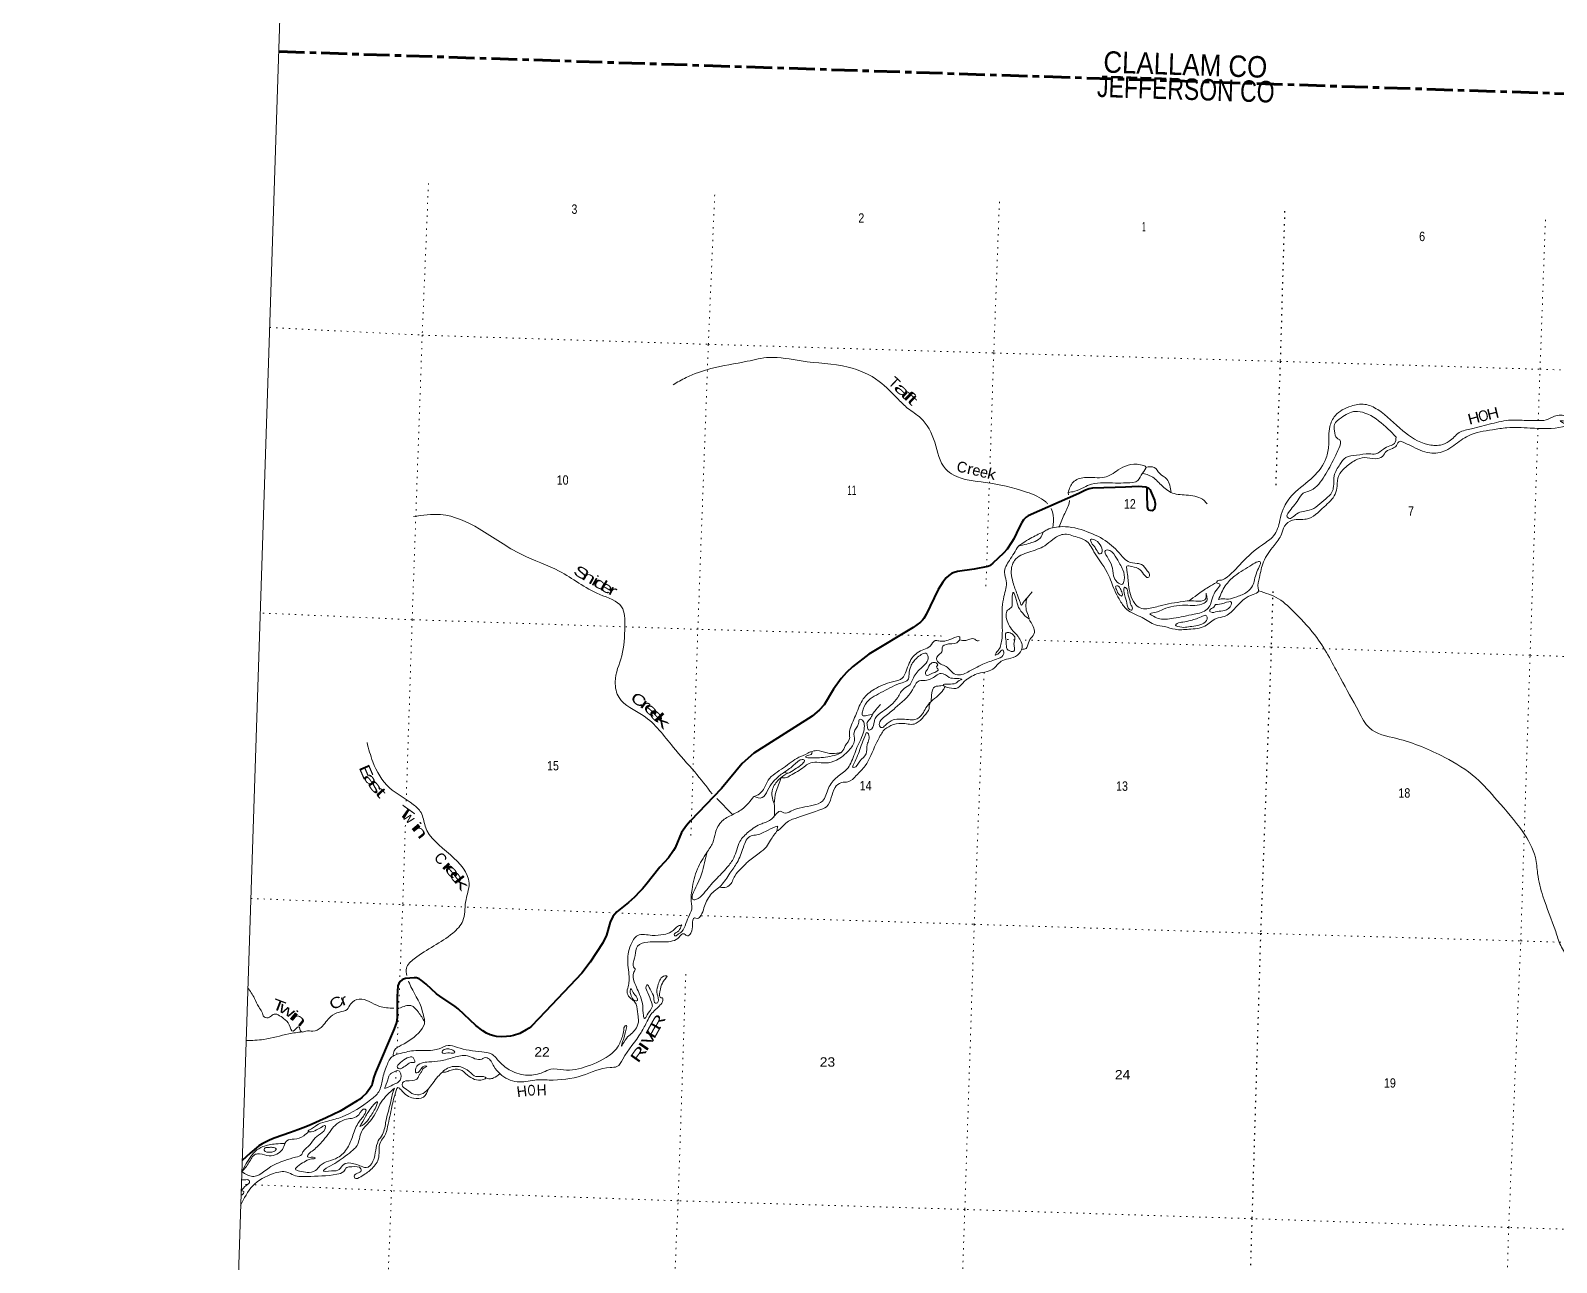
# Model space of a CAD drawing. Header units: feet. Extents: x -745759 to -493183, y 5472 to 195788.
# Drawn here: x -745759 to -717354, y 129704 to 152644 of the extents above; entities that cross this region are included whole.
import ezdxf
from ezdxf.enums import TextEntityAlignment as Align

# ---------------------------------------------------------------- set-up
doc = ezdxf.new("R2010")
doc.units = ezdxf.units.FT
doc.header["$LTSCALE"] = 80
doc.linetypes.add('DOTTED', pattern=[1.5, 0.3, -1.2])
doc.linetypes.add('LONG_DASH_SHORT_DASH', pattern=[9.9, 6, -1.2, 1.5, -1.2])
for name, color, linetype, lineweight in [('11', 7, 'LONG_DASH_SHORT_DASH', 60), ('26', 7, 'Continuous', 40), ('39', 7, 'Continuous', 13), ('4', 7, 'Continuous', 13), ('6', 7, 'DOTTED', 25), ('7', 7, 'DOTTED', 13)]:
    doc.layers.add(name, color=color, linetype=linetype, lineweight=lineweight)
doc.layers.add('12', color=7, linetype='Continuous')
doc.layers.add('41', color=7, linetype='Continuous')

msp = doc.modelspace()

# ---------------------------------------------------------------- linework, layer by layer
at = {"layer": '11'}
msp.add_line((-741137.7, 152251.45), (-710267.87, 151241.03), dxfattribs=at)
at = {"layer": '26'}
for points in [[(-724981.24, 144127.23), (-724977.36, 144002.29), (-724974.01, 143773.06), (-724963.07, 143729.94), (-724949.24, 143719.37), (-724924.48, 143711.11), (-724879.07, 143707.4), (-724856.37, 143717.3), (-724837.98, 143734.44), (-724823.35, 143777.19), (-724819.22, 143810.23), (-724819.22, 143828.81), (-724823.35, 143863.92), (-724831.19, 143899.42), (-724907.97, 144070.43), (-724918.29, 144091.08), (-724943.84, 144116.15), (-724996.71, 144138.57), (-725066.88, 144148.9), (-725141.18, 144155.09), (-725378.42, 144142.62), (-725566.06, 144135.88), (-725990.43, 144121.02), (-726052.56, 144109.43), (-726120.45, 144083.85), (-726246.49, 144024.3), (-727186.4, 143605.79), (-727227.67, 143581.01), (-727252.44, 143560.36), (-727275.14, 143535.57), (-727306.1, 143486.01), (-727353.11, 143393.06), (-727457.78, 143179.35), (-727496.99, 143109.14), (-727579.54, 142989.36), (-727647.18, 142911.93), (-727847.84, 142722.97), (-727887.05, 142689.93), (-727907.69, 142677.54), (-727940.53, 142664.45), (-728193.95, 142613.25), (-728503.09, 142569.13), (-728567.07, 142550.54), (-728614.54, 142531.96), (-728664.07, 142498.91), (-728713.6, 142453.48), (-728778.6, 142371.92), (-728861.87, 142237.44), (-729086.94, 141772.47), (-729131.51, 141696.65), (-729153.19, 141662.56), (-729191.99, 141624.38), (-729329.77, 141529.6), (-730154.47, 141029.33), (-730456.47, 140796.28), (-730572.04, 140688.89), (-730669.3, 140580.67), (-730812.23, 140377.26), (-730987.87, 140088.15), (-731073.18, 139995.9), (-731211.65, 139876.97), (-732293.66, 139190.64), (-732514.96, 138995.49), (-732895.22, 138530.92), (-733474.88, 137931.01), (-733550.11, 137841.16), (-733638.54, 137708.04), (-733760.62, 137428.15), (-733789.51, 137374.46), (-733881.79, 137241.59), (-734046.12, 137064.97), (-734307.52, 136736.36), (-734369.43, 136662.01), (-734418.97, 136612.45), (-734513.9, 136505.07), (-734629.55, 136404.73), (-734842.09, 136233.52), (-734918.41, 136149.88), (-734968.51, 136043.73), (-735038.04, 135799.96), (-735108.74, 135654.92), (-735342.87, 135294.96), (-735497.95, 135089.88), (-736173.01, 134377.76)], [(-736173.01, 134377.76), (-736431.37, 134105.22), (-736474.51, 134070.35), (-736530.23, 134035.25), (-736652.94, 133970.52), (-736769.63, 133929.93), (-736827.42, 133917.54), (-736896.52, 133910.97), (-737000.78, 133909.28), (-737083.33, 133915.47), (-737136.99, 133925.8), (-737201.93, 133943.84), (-737271.14, 133975.36), (-737342.33, 134019.76), (-737467.07, 134114.55), (-737798.43, 134430.7), (-737851.72, 134473.98), (-738137.92, 134663.03), (-738199.64, 134709.5), (-738391.99, 134888.21), (-738488.76, 134962.46), (-738523.85, 134985.18), (-738571.32, 135003.76), (-738618.78, 135007.89), (-738782.01, 134991.97), (-738814.85, 134981.05), (-738839.61, 134968.66), (-738876.76, 134935.62), (-738901.53, 134900.51), (-738919.06, 134852.85), (-738934.83, 134655.89), (-738931.73, 134275.08), (-738938.67, 134219.04), (-738948.99, 134173.61), (-738988.53, 134053.1), (-739338.4, 133245.21), (-739366.91, 133152.44), (-739396.81, 133037.38), (-739408.18, 132999.62), (-739441.2, 132945.93), (-739506.83, 132857.2), (-739583.61, 132780.73), (-739637.26, 132741.49), (-739680.3, 132713.07), (-739992.16, 132522.52), (-740255.37, 132395.59), (-740571.13, 132257.23), (-740682.32, 132213.82), (-740781.64, 132174.63), (-740918.66, 132125.87), (-741224.31, 132016.65), (-741309.8, 131981.89), (-741447.2, 131913.4), (-741507.05, 131878.29), (-741555.71, 131841.84), (-741671.51, 131740.38), (-741819.54, 131605.15)]]:
    msp.add_lwpolyline(points, dxfattribs=at)
at = {"layer": '39'}
for p, q in [((-726437.47, 143999.89), (-726445.2, 144041.91)), ((-732986.79, 138344.49), (-732689.68, 138044.07))]:
    msp.add_line(p, q, dxfattribs=at)
for points in [[(-710434.11, 146008.89), (-710519.05, 145975.56), (-710581.55, 145977.95), (-710611.04, 145894.34), (-710720.42, 145781.5), (-710772.27, 145642.24), (-710843.71, 145570.32), (-711059.59, 145522.08), (-711331.08, 145653.51), (-711598.66, 145885.67), (-711734.73, 146124.92), (-711869.81, 146493.25), (-711975.62, 146575.98), (-712269.29, 146708.26), (-712635.73, 146734.37), (-712762.48, 146797.73), (-713108.6, 146827.09), (-713533.68, 146591.13), (-713874.11, 146299.48), (-714128.4, 146198.22), (-714276, 146088.86), (-714433.11, 146046.44), (-714763.03, 146077.21), (-714891.52, 146043.78), (-715196.25, 146047.35), (-715443.26, 145925.65), (-715518.38, 145759.04), (-715551.32, 145586.78), (-715653.16, 145511.98), (-715867.5, 145451.57), (-716045.24, 145397.83), (-716521.52, 145299.01), (-716700.47, 145317.95), (-716994.9, 145482.55), (-717034.38, 145453.79), (-717153.09, 145464.38), (-717391.37, 145463.4), (-717547.56, 145392.69), (-717723.65, 145381.26), (-718030.32, 145386.93), (-718199.81, 145389.37), (-718557.68, 145324.36), (-718936.88, 145229.9), (-719165.88, 145155.92), (-719349.79, 144995.49), (-719514.04, 144925.09), (-719753.87, 144936.27), (-720214.35, 145191.95), (-720681.6, 145585.09), (-720924.11, 145683.13), (-721177.75, 145650.45), (-721473.4, 145472.09), (-721572.18, 145268.05), (-721593.56, 144925.87), (-721639.17, 144687.51), (-721883.09, 144333.66), (-722255.01, 144010.92), (-722441.44, 143733.56), (-722502.08, 143524.03), (-722544.4, 143370.29), (-722620.36, 143233.97), (-722826.6, 143070.35), (-723213.1, 142736.07), (-723531.67, 142435.51), (-723587.12, 142411.4), (-723664.43, 142396.2), (-723677.78, 142364.42), (-723622.43, 142334.06), (-723664.02, 142250.91), (-723741.77, 142120.72), (-723796.57, 141957.37), (-723856.54, 141868.86), (-724098.42, 141775.21), (-724482.97, 141699.11), (-724769.78, 141695.94), (-724890.57, 141757.05), (-724922.04, 141778.43), (-724832.08, 141807.28), (-724670.16, 141869.69), (-724261.5, 141942.85), (-723914.65, 141984.07), (-723853.76, 142044.29), (-723860.02, 142090.94), (-723875.19, 142168.19)], [(-726824.69, 143830.96), (-726861.88, 143866.16), (-727220.2, 144049.33), (-727986.52, 144227.92), (-728574.76, 144365.4), (-728725.76, 144480.12), (-728928.57, 144976.14), (-729191.56, 145430.07), (-729426.9, 145608.54), (-729604.25, 145772.69), (-729962.58, 146111.23), (-730539.83, 146375.4), (-731413.57, 146491.51), (-732008.66, 146556.62), (-732417.24, 146485.47), (-733094.83, 146349.96), (-733551.59, 146181.79), (-733799.07, 146047.99)], [(-727116.7, 142193.19), (-727229.1, 142054.23), (-727290.86, 141971.85), (-727312.19, 141942.4), (-727332.96, 141979.51), (-727394.92, 142151.36), (-727471.21, 142370.16), (-727502.86, 142542.87), (-727441.21, 142778.59), (-727176.82, 142931.92), (-726879.41, 143051.7), (-726727.47, 143168.97), (-726536.06, 143262.54), (-726275.63, 143210.22), (-726122.51, 143149.89), (-725963.1, 142940.02), (-725687.77, 142491.67), (-725560.65, 142178.11), (-725473.79, 142023.47), (-725352.81, 141863.49), (-725065.98, 141711.3), (-724818.84, 141576.76), (-724650.51, 141544.1), (-724450.56, 141494.09), (-724198.17, 141494.53), (-723896.98, 141555.66), (-723687.65, 141694.95), (-723532.64, 141735.43), (-723349.59, 141873.7), (-723168.93, 142054.44), (-722997.93, 142142.74), (-722902.61, 142205.67), (-722908.56, 142260.38), (-722884.6, 142461.23), (-722808.81, 142748.87), (-722611.2, 143054.05), (-722473.72, 143266.7), (-722417.53, 143413.86), (-722265.74, 143527.1), (-722010.55, 143547.61), (-721680.77, 143773.09), (-721473.65, 144011.33), (-721437.54, 144161.27), (-721407.76, 144355.85), (-721297.45, 144492.87), (-721097.81, 144642.61), (-720926.35, 144690.54), (-720727.24, 144670.82), (-720592.3, 144714.09), (-720522.1, 144806.24), (-720406.85, 144862.36), (-720329.99, 144917.94), (-720274.52, 144994.5), (-720208.46, 144979.87), (-720059.77, 144909.63), (-719713.61, 144777.36), (-719412.97, 144824.38), (-719128.8, 145019.32), (-718994.47, 145098.93), (-718543.92, 145210.84), (-718278.03, 145247.09), (-717844.12, 145242.62), (-717243.57, 145266.07), (-717164.09, 145285.23), (-717135.55, 145292.21), (-717193, 145320.63), (-717254.4, 145351.23), (-717283.85, 145372.53), (-717227.17, 145376.42), (-717033.11, 145330.67), (-716805.13, 145170.63), (-716597.52, 145057.78), (-716497.76, 144975.28), (-716418.63, 144881.46), (-716262.58, 144792.78), (-716195.07, 144711.51), (-716108.54, 144704.17), (-716103.41, 144732.22), (-716040.98, 144780.28), (-715870.19, 144914.98), (-715686.55, 145172.28), (-715624.07, 145325.25), (-715480.64, 145483.2), (-715075.33, 145730), (-714797.07, 145876.74), (-714554.97, 145923.99), (-714419.59, 145926.88), (-714415.26, 145882.33), (-714442.12, 145814.76), (-714439.49, 145778.34), (-714323.09, 145812.23)], [(-720338.15, 145071.59), (-720530.53, 145264.56), (-720920.29, 145521.57), (-721100.79, 145552.68), (-721361.83, 145433.53), (-721483.77, 145309.06), (-721486.46, 145188.1), (-721435.26, 145050.96), (-721387.89, 145022.92), (-721408.42, 144858.26), (-721513.96, 144636.32), (-721696.3, 144308.36), (-721964.14, 144066.39), (-722068.52, 144030.03), (-722162.31, 143902.46), (-722342.99, 143669.27), (-722366.36, 143587.44), (-722343.03, 143564.35), (-722186.45, 143645.13), (-721955.75, 143710.97), (-721646.59, 143925.13), (-721532.87, 144045.88), (-721504.45, 144153.74), (-721490.58, 144354.98), (-721385.51, 144564.83), (-721277.52, 144693.87), (-721075.98, 144736.61), (-720838.78, 144761.84), (-720715.65, 144761.17), (-720576.9, 144850.7), (-720455.53, 144908.61), (-720370.92, 144955.82), (-720338.15, 145071.59)], [(-726445.2, 144041.91), (-726353.01, 144232.08), (-726139.59, 144320.77), (-725767.86, 144326.74), (-725640.68, 144378.38), (-725514.26, 144462.32), (-725096.6, 144559.35), (-724997.29, 144517.22), (-725062.31, 144402.68), (-725144.32, 144266.6), (-725358.11, 144220.29), (-725561.52, 144217.73), (-726007.3, 144197.35), (-726152.76, 144137.67), (-726317.1, 144065.26), (-726445.2, 144041.91)], [(-725065.87, 144396.53), (-724893.06, 144341.74), (-724713.47, 144183.55), (-724503.32, 144032.27), (-724206.13, 143990.65), (-723915.16, 143892.77), (-723858.97, 143832.12)], [(-724998.45, 144509.48), (-724842.14, 144509.27), (-724739.6, 144394.39), (-724608.28, 144292.52), (-724552.19, 144177.39), (-724526.95, 144044.69)], [(-726729.74, 143385.76), (-726724.19, 143616.76), (-726757.48, 143742.36)], [(-726609.12, 143403.82), (-726508.85, 143650.9), (-726419.29, 143877.49), (-726417.44, 143891.79)], [(-738631, 143593.56), (-738124.81, 143630.71), (-737406.28, 143365.17), (-736613.32, 142884.94), (-735916.6, 142577.87), (-735162.23, 142143.5), (-734755.32, 141912.06), (-734696.6, 141552.7), (-734754.43, 141000.06), (-734876.19, 140516.44), (-734802.8, 140223.1), (-734355.37, 139891.25), (-733796.85, 139300.94), (-733394.91, 138837.66), (-733072.21, 138431.65)], [(-726907.06, 143306.71), (-726966.9, 143190.23), (-727094.86, 143118.45), (-727213.36, 143082.62), (-727370.31, 143044.23)], [(-726909.94, 143305.07), (-727029.22, 143249.1), (-727150.74, 143187.16), (-727283.21, 143103.45), (-727370.31, 143044.23)], [(-723875.11, 142170.2), (-723898.11, 142045.99), (-723969.77, 142020.48), (-724159.27, 142027.72), (-724301.17, 142012.97), (-724734.34, 141932.67), (-724976.74, 141877.37), (-725101.34, 141892.22), (-725203.04, 141976.81), (-725318.91, 142320.2), (-725350.67, 142593.79), (-725349.63, 142672.44), (-725261.17, 142663.01), (-725105.96, 142604.62), (-724941.7, 142467.2), (-724928.59, 142492.93), (-724971.43, 142585.36), (-725075.99, 142700.32), (-725160.03, 142719.67), (-725328.28, 142754.35), (-725429.66, 142847), (-725709.94, 143115.97), (-726087.95, 143312), (-726556.71, 143406.58), (-726833.55, 143348.56), (-726909.94, 143305.07)], [(-725955.23, 143038.58), (-726024.2, 143134.03), (-726029, 143166.49), (-725940.68, 143153.03), (-725830.24, 143033.8), (-725818.49, 142920.37), (-725847.58, 142899.29), (-725906.02, 142953.98), (-725955.23, 143038.58)], [(-727370.31, 143044.23), (-727536.11, 142778.19), (-727629.79, 142549.74), (-727597.36, 142397.18), (-727638.95, 142106.21), (-727674.86, 141702.03), (-727675.23, 141328.79), (-727738.12, 141113.29), (-727784.82, 141054.54), (-727800.42, 141016.8), (-727755.36, 141033.24), (-727694.55, 141091.44), (-727663.37, 141114.46), (-727644.02, 141041.09), (-727746.56, 140948.16), (-727998.36, 140858.92), (-728284.69, 140712.48), (-728503.3, 140646.19), (-728616.02, 140706.99), (-728695.7, 140786.7), (-728873.14, 140896.38), (-728893.52, 140943.57), (-728810.27, 141059.42), (-728788.7, 141094.92), (-728790.62, 141149.47), (-728668.7, 141221.48), (-728478.79, 141276.77), (-728459.84, 141348.68), (-728608.34, 141320.05), (-728854.31, 141276.99), (-728916.65, 141283.41), (-729013.45, 141182.19), (-729130.95, 141120.1), (-729349.13, 140960.98), (-729473.06, 140681.22), (-729527.07, 140590.48), (-729715.75, 140514.96), (-730050.15, 140378.44), (-730259.11, 140196.76), (-730389.09, 139917.24), (-730500.62, 139645.09), (-730516.47, 139548.85), (-730510.99, 139482.06), (-730593.95, 139321.8), (-730654.78, 139211.14), (-730753.74, 139158.42), (-731074.85, 139104.11), (-731288.85, 139104.22), (-731334.91, 139114.05), (-731318.08, 139131.56), (-731225.87, 139166.38), (-731210.66, 139194.04), (-731226.16, 139210.78), (-731289.52, 139191), (-731458.2, 139110.69), (-731742.37, 138915.75), (-732028.04, 138682.53), (-732132.48, 138488.79), (-732212.06, 138415.17), (-732300.4, 138376.17)], [(-725479.5, 142707.67), (-725566.52, 142858.28), (-725715.5, 142972.93), (-725750.17, 142964.16), (-725720.36, 142848.02), (-725630.25, 142673.08), (-725596.9, 142492.23), (-725530.88, 142372.69), (-725435.44, 142334.74), (-725402.31, 142408.13), (-725425.03, 142602.69), (-725479.5, 142707.67)], [(-723643.71, 142046.35), (-723518.54, 142305.88), (-723343.85, 142488.86), (-723022.92, 142694.5), (-722911.62, 142752.8), (-722885.26, 142755.83), (-722931.08, 142563.88), (-723011.9, 142302.66), (-723111.19, 142189.43), (-723306.47, 142100.05), (-723461.56, 142057.55), (-723594.7, 142060.62), (-723642.54, 142048.78)], [(-724198.9, 142024.61), (-724044.09, 142134.29), (-723832.5, 142279.54), (-723677.72, 142366.86)], [(-728996.95, 140152.57), (-729090.5, 140031.05), (-729155.45, 139918.53), (-729296.76, 139814.98), (-729415.94, 139813.48), (-729700.9, 139806.21), (-729852.22, 139705.05), (-729918.45, 139663.2), (-729946.13, 139678.38), (-729950.51, 139773.37), (-729853.86, 139870.56), (-729661.89, 140030.69), (-729341.83, 140369.53), (-729214.3, 140534.14), (-729102.87, 140544), (-728905.81, 140627.27), (-728807.09, 140673.93), (-728656.61, 140597.57), (-728509.99, 140577.84), (-728425.87, 140560.5), (-728444.33, 140553.14), (-728537.55, 140492.14), (-728683.56, 140475.52), (-728767.16, 140454.5), (-728755.53, 140441.95), (-728660.1, 140404.01), (-728496.49, 140405.83), (-728378.9, 140522.39), (-728322.58, 140568.66), (-728077.91, 140682.39), (-727914.98, 140718.53), (-727788.48, 140804.49), (-727689.9, 140899.59), (-727556.9, 140944.95), (-727386.67, 141013.1), (-727302.65, 141149.1), (-727377.24, 141359.77), (-727497.06, 141497.51), (-727567.03, 141619.23), (-727597.99, 141757.61), (-727570.2, 141849.36), (-727493.02, 141912.99), (-727485.62, 141999.47), (-727479.83, 142148.55), (-727472.53, 142180.55), (-727425.42, 142094.01), (-727366.25, 141902.09), (-727270.46, 141769.31), (-727202.25, 141706.17), (-727172.56, 141690.91), (-727173.56, 141717.18), (-727222.82, 141852.23), (-727227, 141986.69), (-727214.68, 142061.75), (-727200.46, 142089.63)], [(-725465.65, 142233), (-725521.52, 142301.71), (-725556.03, 142296.98), (-725546.29, 142236.08), (-725483.67, 142132.8), (-725439.95, 142114.99), (-725434.9, 142141.03), (-725465.65, 142233)], [(-725290.34, 142016.46), (-725330.91, 142167.32), (-725361.5, 142263.32), (-725391.27, 142276.56), (-725405.87, 142212.55), (-725380.33, 142090.52), (-725343.55, 141945.86), (-725316.06, 141874.19), (-725260.31, 141853.9), (-725248.98, 141885.75), (-725278.57, 141955.48), (-725290.34, 142016.46)], [(-723701.74, 141955.76), (-723539.13, 141983.85), (-723403.43, 141994.8), (-723409.19, 141950.63), (-723532.52, 141842.36), (-723670.47, 141825.44), (-723793.91, 141818.05), (-723811.35, 141836.87), (-723750.54, 141895.08), (-723701.74, 141955.76)], [(-722900.11, 142210.56), (-722526.6, 142062.18), (-722212.13, 141789.89), (-721813.75, 141338.86), (-721374.71, 140583.62), (-721035.4, 139963.35), (-720837.33, 139657.17), (-720328.13, 139460.16), (-719433.23, 139109.2), (-718854.39, 138729.96), (-718458.87, 138309.3), (-717982.85, 137726.17), (-717747.17, 137245.04), (-717704.32, 136944.79), (-717605.62, 136523.37), (-717368.68, 135866.66), (-717275.74, 135608.88), (-717134.33, 135351.28), (-716995.05, 134986.81), (-716693.52, 134537.47), (-716461.67, 133957.62), (-716320.03, 133498.24), (-716115.71, 133092.95), (-715906.49, 132554.32), (-715712.47, 132195.84), (-715785.73, 131817.31), (-715716.9, 131562.47), (-715598.64, 131384.44), (-715483.69, 130861.51), (-715453.52, 130287.35), (-715551.51, 129740.28), (-715774.02, 129002.26), (-715741.21, 128807.31), (-715524.65, 128197.78), (-715591.65, 127772.6), (-715567.56, 127509.39), (-715327.82, 126872.74), (-715180.44, 126612.89), (-714770.5, 126199.75), (-714203.8, 125716.06), (-713938.73, 125419.43), (-713764.55, 124861.96), (-713583.69, 124372.83), (-713221.34, 123981.69), (-712836.65, 123646.18), (-712567.72, 123292.91)], [(-724159.49, 141658.5), (-723940.33, 141738.9), (-723879.23, 141752.71), (-723856.84, 141705.45), (-723866.7, 141659.42), (-723991.03, 141577.41), (-724141.54, 141548.86), (-724406.03, 141548.88), (-724447.5, 141572.66), (-724416.17, 141599.71), (-724310.08, 141627.94), (-724159.49, 141658.5)], [(-727178.35, 141688.95), (-727095.39, 141546.73), (-727071.55, 141432.83), (-727136.02, 141332.39), (-727195.39, 141207.55), (-727226.28, 141140.13), (-727307.19, 141120.75)], [(-728459.04, 141299.56), (-728365.42, 141284.54), (-728296.1, 141302.07), (-728200.64, 141316.58), (-728135.37, 141281.8), (-728102.87, 141286.62)], [(-727595.86, 141241.01), (-727610.54, 141382.81), (-727600.68, 141428.84), (-727550.04, 141432.96), (-727466.78, 141393.46), (-727434.62, 141337.75), (-727453.44, 141217.41), (-727440.67, 141130.17), (-727452.48, 141086.23), (-727526.99, 141091.09), (-727580.09, 141127.42), (-727594.03, 141184.45), (-727595.86, 141241.01)], [(-730085.42, 139914.91), (-730196.42, 139887.69), (-730273.03, 139890.61), (-730274.55, 139955.24), (-730190.74, 140137.66), (-729890.28, 140336.01), (-729534.62, 140499.97), (-729425.5, 140554.31), (-729405.54, 140652.41), (-729373.46, 140802.51), (-729245.69, 140973.16), (-729077.56, 141039.37), (-729051.52, 140981.89), (-729187.07, 140767.14), (-729336.25, 140565.03), (-729386.46, 140468.08), (-729498.45, 140391.66), (-729615.91, 140226.66), (-729902.83, 139961.21), (-730037.02, 139833.17), (-730053.72, 139767.23), (-730100.99, 139641.92), (-730160.39, 139619.98), (-730180.21, 139681.27), (-730185.15, 139762.16), (-730130.22, 139824.63), (-730084.97, 139915.82)], [(-729064.8, 140744.31), (-728993.73, 140858.62), (-728922.46, 140874.05), (-728871.54, 140833.77), (-728893.26, 140794.25), (-728864.75, 140748.77), (-728904.85, 140703.9), (-728995.2, 140664.98), (-729085, 140640.17), (-729099.87, 140673.02), (-729064.8, 140744.31)], [(-728996.95, 140152.57), (-728978.74, 140309.25), (-728927.83, 140424.33), (-728864.79, 140436.04), (-728767.63, 140451.28)], [(-728996.95, 140152.57), (-728863.54, 140260.46), (-728768.59, 140365.78), (-728736.07, 140430.15)], [(-731849.17, 137830.31), (-731856.32, 137802.33), (-731860.06, 137758.09), (-731729.06, 137855.98), (-731526.64, 137973.34), (-731086.7, 138123.99), (-730942.76, 138191.13), (-730853.29, 138363.24), (-730783.59, 138546.2), (-730662.83, 138640.45), (-730543.18, 138654.04), (-730387.21, 138771.16), (-730224.69, 138952.59), (-730023.32, 139354.47), (-729940.37, 139514.73), (-729884.51, 139601.37), (-729743.35, 139700.89), (-729541.81, 139743.63), (-729310.13, 139730.75), (-729169.05, 139828.25), (-729122.51, 139882.97), (-729032.28, 140022.77), (-729025.58, 140091.12), (-728996.95, 140152.57)], [(-730084.97, 139915.82), (-730022.53, 139998.07), (-729982.35, 140044.95), (-729935.96, 140095.64)], [(-733165.43, 137343.93), (-733200.14, 137199.97), (-733349.19, 136741.61), (-733412.65, 136459.55), (-733372.1, 136464.05), (-733228.37, 136577.6), (-733004.42, 136833.35), (-732789.55, 137063.22), (-732669.76, 137236.2), (-732554.97, 137540.51), (-732392.38, 137723.95), (-732148.3, 137874.02), (-731961.01, 137965.73), (-731784.09, 138102.22), (-731736.73, 138074.18), (-731604.12, 138109.47), (-731190.02, 138218.74), (-731019.48, 138294.94), (-730907.19, 138534.79), (-730745.68, 138742.48), (-730562.24, 138890.83), (-730491.33, 139001.11), (-730375.06, 139291.24), (-730250.03, 139599.2), (-730239.13, 139723.87), (-730272.44, 139801.82), (-730320.28, 139817.77), (-730347.44, 139742.14), (-730428.61, 139575.76), (-730422.31, 139426.21), (-730524.42, 139240.45), (-730755.64, 139057.61), (-730961.52, 139006.97), (-731264.7, 138998.38), (-731358.16, 138931.33), (-731616.74, 138771.73), (-731711.35, 138726.92), (-731782.03, 138732.09)], [(-730460.56, 138927.09), (-730335.63, 139215.08), (-730209.58, 139549.23), (-730192.51, 139572.79), (-730163.29, 139545.44), (-730185.15, 139346.53), (-730206, 139173.81), (-730320.26, 139038.96), (-730431.73, 138924.18), (-730458.33, 138927.93)], [(-739495.08, 139387.53), (-739387.9, 139028.33), (-739075.6, 138544.27), (-738635.46, 138232.88), (-738489.9, 138082.04), (-738412.84, 137830.93), (-737941.15, 137292.36), (-737596.07, 136768.71), (-737660.41, 136412.03), (-737710.09, 136068.91), (-737898.75, 135838.04), (-738615.86, 135361.03), (-738759.91, 135186.97), (-738756.99, 135045.54)], [(-731235.6, 139211.53), (-731122.17, 139237.07), (-730932.14, 139191.47), (-730750.63, 139186.55), (-730657.3, 139207.46)], [(-732293.67, 138379.14), (-732141.53, 138360.01), (-732039.43, 138493.31), (-731934.23, 138654.74), (-731823, 138763.47), (-731743.96, 138823), (-731629.87, 138901.36), (-731471.17, 139036.53), (-731413.47, 139066.61), (-731353.31, 139056.24), (-731392.18, 138991.14), (-731502.47, 138906.58), (-731624.55, 138830.54), (-731683.72, 138814.64), (-731723.85, 138837.13)], [(-731675.33, 138811.29), (-731831.71, 138695.21), (-731945.68, 138515.96), (-731954.96, 138381.13), (-731913.68, 138248.41)], [(-731913.68, 138248.41), (-731883.2, 138461.11), (-731835.54, 138596.49), (-731786.22, 138728.98)], [(-732300.4, 138376.17), (-732490.37, 138163.51), (-732692.95, 138042.12), (-732889.4, 137922.52), (-733008.97, 137703.13), (-733058.51, 137519.4), (-733108.4, 137430.51), (-733170.63, 137336.04)], [(-731913.68, 138248.41), (-731907.77, 138088.79), (-731909.81, 138036.41), (-731922.08, 137991.47)], [(-738350.59, 132939.82), (-738491.91, 132836.27), (-738623.11, 132837.25), (-738759, 132925.16), (-738842.47, 133011.08), (-738824.39, 133060.83), (-738708.3, 133086.65), (-738542.27, 133150.93), (-738515.8, 133208.43), (-738483.84, 133251.59), (-738453.35, 133308.94), (-738382.61, 133362.73), (-738433.17, 133360.63), (-738504.84, 133282.66), (-738581.47, 133233.13), (-738588.18, 133320.15), (-738479.36, 133418.89), (-738345.36, 133437.98), (-738128.48, 133459.95), (-737879.71, 133523.08), (-737624.21, 133551.66), (-737360.06, 133491.12), (-737312.67, 133515.54), (-737260.25, 133513.54), (-737133.07, 133357.35), (-737017.44, 133215.74), (-736702.15, 133068.51), (-736373.83, 133100.35), (-736105.24, 133102.19), (-735492.34, 133183.69), (-734969.51, 133337.23), (-734843.74, 133352.6), (-734735.52, 133487.68), (-734392.99, 133989.09), (-734277.77, 134200.57), (-734210.57, 134319.06), (-734035.96, 134500.03), (-733990.26, 134585.04), (-733996.45, 134633.7), (-734020.72, 134632.61), (-734044.63, 134744.5), (-733995.95, 134906.06), (-733944.52, 134982.79), (-733912, 135040.06), (-733952.32, 135041.6), (-734073.5, 134884.82), (-734099.38, 134738.52), (-734070.82, 134590.14), (-734086.81, 134542.33), (-734125.51, 134533.72), (-734156.1, 134629.71), (-734226.44, 134793.81), (-734287.98, 134872.83), (-734301.09, 134847.11), (-734265.55, 134722.67), (-734201.49, 134552.76), (-734184.15, 134479.46), (-734204.41, 134425.76), (-734279.35, 134315.64), (-734330.48, 134246.97), (-734350.54, 134302.22), (-734363.73, 134482.29), (-734407.31, 134659.49), (-734521.89, 134932.21), (-734527.09, 135109.96), (-734506.52, 135171.72), (-734523.88, 135192.56), (-734538.44, 135233.47), (-734504.95, 135419.83), (-734457.74, 135595.58), (-734267.05, 135671.02), (-733960.07, 135673.41), (-733683.99, 135763.74), (-733623.18, 135821.95), (-733590.85, 135822.73), (-733531.78, 135784.16), (-733467.09, 135838.18), (-733438.49, 136002.53), (-733399.6, 136120.09), (-733345.48, 136109.95), (-733278.7, 136165.91), (-733222.74, 136307.02), (-733102.31, 136548.57), (-732905.68, 136724.66), (-732739.35, 136952.35), (-732606.37, 137153.07), (-732490.42, 137435.14), (-732344.72, 137651.52), (-732239.18, 137665.64), (-732029.71, 137756.5), (-731849.17, 137830.31)], [(-731854.25, 137753.16), (-731984.66, 137565.12), (-732057.9, 137446.86), (-732195.81, 137327.04), (-732393.44, 137177.21), (-732532.05, 137039.26), (-732650.51, 136900.53), (-732752.31, 136722.84), (-732864.75, 136686.78), (-732932.04, 136695.76)], [(-733168.38, 137342.01), (-733343.97, 137031.95), (-733445.61, 136650.46), (-733455.71, 136390.58), (-733446.44, 136317.59), (-733494.33, 136176.16), (-733559.06, 136017.23), (-733637.59, 135866.89), (-733718.72, 135805.42), (-733765.87, 135787.05), (-733777.34, 135803.63), (-733716.52, 135861.83), (-733652.36, 135954.21), (-733637.38, 135990.87)], [(-733637.64, 135990.22), (-733698.18, 135970.08), (-733833.69, 135860.26), (-733970.79, 135813.04), (-734189.54, 135795.17), (-734456.12, 135793.25), (-734586.14, 135616.63), (-734641.63, 135279.79), (-734616.25, 134945.91), (-734634.51, 134839.67), (-734653.24, 134721.35), (-734576.6, 134615.52), (-734508.47, 134550.37), (-734473.3, 134468.32), (-734450.18, 134283.83), (-734444.25, 134176.67), (-734465.29, 134102.82), (-734533.72, 134004.55), (-734717.26, 133801.73), (-734760.32, 133732.76), (-734755.19, 133760.81), (-734714.04, 133884.33), (-734671.26, 134050.16), (-734670.61, 134118.74), (-734689.07, 134111.37), (-734716.55, 134027.68), (-734781.53, 133810.24), (-734829.72, 133713.22), (-734939.17, 133598.36), (-735396.74, 133357.59), (-735839.52, 133289.77), (-736071.2, 133302.65), (-736218.78, 133245.75), (-736501.5, 133191.99), (-736817.21, 133276.69), (-737028.91, 133440.13), (-737174.78, 133582.91), (-737360.86, 133626.33), (-737817.92, 133710.38), (-737986.16, 133745.06), (-738154.06, 133684.89), (-738268.13, 133658.98), (-738632.02, 133646.66), (-738906.84, 133588.56), (-739011.38, 133548.17), (-739127.21, 133373.02), (-739208.03, 133111.8), (-739277.52, 132882.43), (-739424.51, 132736.72), (-739957.87, 132416.12), (-740225.41, 132337.57), (-740401.21, 132281.74), (-740531.82, 132193.92), (-740588.21, 132145.64), (-740570.3, 132138.9), (-740437.77, 132172.17), (-740332.53, 132230.69), (-740275.06, 132254.73), (-740277.41, 132194.29), (-740399.12, 132075.86), (-740620.35, 131838.17), (-740679.14, 131779.88), (-740709.87, 131716.49), (-740824.96, 131664.4), (-741023.18, 131603.37), (-741317.18, 131467.32), (-741530.62, 131326.17), (-741628.25, 131307.71), (-741824.13, 131396.15)], [(-738722.6, 134942.39), (-738706.37, 134902.45), (-738467.51, 134399), (-738438.09, 134272.79), (-738422.84, 134197.55), (-738500.37, 134020.94), (-738858.16, 133750.13), (-738989.32, 133648.21), (-739011.69, 133547.95)], [(-738996.87, 134439.23), (-739266.13, 134473.91), (-739642.45, 134609.35), (-739799.35, 134520.51), (-739865.99, 134416.12), (-740009.22, 134367.12), (-740169.99, 134282.47), (-740351.44, 134081.59), (-740503.59, 134010.73), (-740634.71, 134013.73), (-740714.04, 133998.6), (-740768.82, 134095.52), (-740870.97, 134012.66), (-740945.21, 134128.49), (-741047.59, 134247.41), (-741244.51, 134323.53), (-741309.12, 134271.52), (-741411.7, 134281.5), (-741450.67, 134369.74), (-741509.64, 134462.79), (-741590.3, 134621.23), (-741715.97, 134827.47)], [(-734577.38, 134806.86), (-734528.49, 134710.53), (-734459.75, 134609.04), (-734460.85, 134580.83), (-734532.87, 134597.71), (-734585.56, 134696.57), (-734597.17, 134761.57), (-734577.22, 134807.22)], [(-738421.66, 134188.03), (-738539.47, 134365.44), (-738678.07, 134487.76), (-738887.09, 134437)], [(-740699.34, 134000.5), (-740949.69, 133961.2), (-741416.05, 133857.96), (-741746.7, 133835.63)], [(-738738.89, 133390.47), (-738832.04, 133331.48), (-738887.41, 133309.39), (-738930.9, 133333.24), (-738872.79, 133425.85), (-738746.21, 133513.82), (-738638.89, 133521.83), (-738618.13, 133484.72), (-738607.91, 133435.9), (-738680.88, 133428.6), (-738738.89, 133390.47)], [(-737989.39, 133610), (-738096.24, 133614.08), (-738089.02, 133644.07), (-738014.88, 133681.59), (-737930.52, 133670.29), (-737869.35, 133633.66), (-737863.78, 133621.34), (-737929.07, 133603.66), (-737989.39, 133610)], [(-739167.93, 132948.86), (-739109.25, 133108.03), (-739077.58, 133195.59), (-739027.55, 133236.05), (-738893.09, 133267.23), (-738864.96, 133211.68), (-738902.7, 133071.89), (-738987.31, 133024.68), (-739102.56, 132968.56), (-739167.93, 132948.86)], [(-738352.73, 132939.69), (-738271.93, 133041.73), (-738174.18, 133167.13), (-738092.19, 133250.75)], [(-738092.19, 133250.75), (-737996.56, 133321.75), (-737749.36, 133344.59), (-737595.09, 133262.02), (-737471.53, 133168.52), (-737326.3, 133164.99), (-737282.81, 133141.14), (-737328.25, 133114.63), (-737493.88, 133112.88), (-737625.97, 133194.6), (-737763.41, 133294.68), (-737951.76, 133279.69), (-738035.67, 133250.61), (-738092.35, 133250.58)], [(-741847.46, 130763.54), (-741620.95, 131131.89), (-741234.48, 131361.26), (-740985.11, 131388.05), (-740858.2, 131328.72), (-740608.77, 131305.07), (-740055.98, 131346.49), (-739928.71, 131400.14), (-739873.4, 131472.68), (-739777.94, 131487.19), (-739607.84, 131448.41), (-739603.04, 131415.94), (-739675.64, 131366.26), (-739732.19, 131313.94), (-739721.5, 131277.22), (-739613.56, 131301.34), (-739422.53, 131437.29), (-739285.99, 131625.77), (-739271.97, 131778.57), (-739240.89, 131954.94), (-739172.38, 132055.22), (-739112.92, 132234.53), (-739031.82, 132606.71), (-738953.63, 132904.35), (-738921.12, 132961.62), (-738862.28, 132917), (-738628.02, 132762.78), (-738445.48, 132784.05), (-738352.61, 132939.9)], [(-738986.26, 132947.97), (-739230.52, 132688.96), (-739412.71, 132365.03), (-739599.12, 132140.12), (-739681.88, 131880.99), (-739822.51, 131743.11), (-740133.76, 131527.02), (-740292.98, 131430.2), (-740305.55, 131418.57), (-740154.5, 131408.77), (-740012.13, 131435.61), (-739929.67, 131531.32), (-739795.52, 131554.44), (-739574.1, 131485.45), (-739512.07, 131470.98), (-739384.24, 131591.19), (-739333.84, 131797.08), (-739284.85, 131966.7), (-739207.42, 132088.84), (-739143.2, 132338.59), (-739059.64, 132670.32), (-738999.76, 132912.17), (-738986.26, 132947.97)], [(-737283.02, 133142.58), (-737212.8, 133124.34), (-737141.53, 133139.77), (-737021, 133220.07)], [(-739627.7, 132236.04), (-739527.99, 132411.8), (-739397.19, 132608.57), (-739303.02, 132693.75), (-739319.72, 132627.8), (-739434.79, 132420.35), (-739551.38, 132277.52), (-739627.7, 132236.04)], [(-740114.33, 132234.46), (-740337.44, 131948.41), (-740517.63, 131779.76), (-740595.28, 131704.04), (-740600.48, 131673.98), (-740552.49, 131662.06), (-740479.99, 131657.27), (-740462.24, 131646.5), (-740527.38, 131632.85), (-740664.88, 131575.56), (-740791.22, 131493.63), (-740827.45, 131444.57), (-740754.19, 131407.47), (-740607.81, 131381.7), (-740457.14, 131414.28), (-740366.69, 131507.67), (-740041.9, 131656.67), (-739857.05, 131841.28), (-739757.09, 132075.54), (-739648.76, 132317.55), (-739531.38, 132480.53), (-739522.43, 132554.84), (-739532.28, 132561.27), (-739649.4, 132456.8), (-739876.78, 132372.67), (-740037.08, 132300.11), (-740114.33, 132234.46)], [(-741022.9, 131922.15), (-740986.67, 131971.2), (-740852.2, 132002.38), (-740674.23, 132062.16), (-740584.78, 132142.69)], [(-741828.95, 131389.97), (-741692.97, 131564.4), (-741569.86, 131719.09), (-741496.81, 131728.4), (-741314.53, 131691.18), (-741174.02, 131722.12), (-741069.62, 131810.95), (-741019.5, 131926.76)], [(-741022.9, 131922.15), (-741194.88, 131912.58), (-741432.2, 131862.42), (-741578.82, 131771.61), (-741643.99, 131697.1), (-741828.95, 131389.97)], [(-741290.2, 131849.64), (-741334.71, 131847.3), (-741406.13, 131827.84), (-741409.32, 131797.7), (-741283.65, 131758.59), (-741214.16, 131780.15), (-741188.41, 131819.52), (-741213.91, 131838.65), (-741290.2, 131849.64)], [(-741836.71, 131036.78), (-741743.77, 131140.62), (-741682.25, 131216.96), (-741705.5, 131242.06), (-741754.12, 131246.09), (-741832.74, 131241.56)], [(-741839.33, 131036.84), (-741810.41, 131036.23), (-741788.47, 131029.34), (-741796.09, 130989.28), (-741844.64, 130952.43)]]:
    msp.add_spline(points, degree=3, dxfattribs=at)
at = {"layer": '4'}
msp.add_lwpolyline([(-739699.92, 195787.95), (-708889.59, 194791.67), (-678077.93, 193837.75), (-647264.98, 192926.23), (-616450.81, 192057.09), (-585635.48, 191230.34), (-554819.03, 190445.97), (-524001.53, 189704), (-493183.05, 189004.41), (-497222.97, 5471.78), (-528293.91, 6177.09), (-559363.85, 6925.15), (-590432.73, 7715.93), (-621500.49, 8549.46), (-652567.08, 9425.72), (-683632.43, 10344.71), (-714696.49, 11306.44), (-745759.19, 12310.89)], close=True, dxfattribs=at)
msp.add_lwpolyline([(-739699.92, 195787.95), (-708889.59, 194791.67), (-678077.93, 193837.75), (-647264.98, 192926.23), (-616450.81, 192057.09), (-585635.48, 191230.34), (-554819.03, 190445.97), (-524001.53, 189704), (-493183.05, 189004.41), (-497222.97, 5471.78), (-528293.91, 6177.09), (-559363.85, 6925.15), (-590432.73, 7715.93), (-621500.49, 8549.46), (-652567.08, 9425.72), (-683632.43, 10344.71), (-714696.49, 11306.44), (-745759.19, 12310.89)], close=True, dxfattribs=at)
at = {"layer": '6'}
for points in [[(-722415.2, 149279.62), (-722497.02, 146483.13), (-722584.38, 144094.9)], [(-722635.47, 142199.74), (-722664.46, 141164.57), (-722862.35, 135832.37), (-723023.64, 130519.76), (-723189.04, 125203.18), (-723372.52, 119888.89)]]:
    msp.add_lwpolyline(points, dxfattribs=at)
at = {"layer": '7'}
for p, q in [((-727909.59, 144242.3), (-727975.36, 142273.49)), ((-727437.41, 141299.26), (-727602.56, 141303.92)), ((-738951.31, 133273.13), (-738960.58, 133035.55)), ((-741732.51, 131158.34), (-741834.15, 131162.76))]:
    msp.add_line(p, q, dxfattribs=at)
for points in [[(-738351.71, 149798.22), (-738468.01, 146971.61), (-738655.26, 141673.5), (-738767.03, 138290.13)], [(-733466.42, 137655.04), (-733337.22, 141495.31), (-733141.78, 146801.36), (-733022.09, 149623.52)], [(-727723.15, 149451.1), (-727829.52, 146639.38), (-727900.29, 144520.7)], [(-717693.27, 145382.07), (-717660, 146336.5), (-717559.99, 149123.88)], [(-741307.29, 147116.07), (-738468.01, 146971.61), (-733141.78, 146801.36), (-727829.52, 146639.38), (-722497.02, 146483.13), (-717660, 146336.5), (-714062.75, 146226.83)], [(-718580.14, 119722.79), (-718408.34, 125061.43), (-718243.28, 130357.87), (-718019.18, 135691.68), (-717845.69, 141010.15), (-717698.48, 145232.67)], [(-728802.07, 141369.42), (-733337.22, 141495.31), (-738655.26, 141673.5), (-741482.91, 141798.36)], [(-710598.85, 140782.71), (-712539.61, 140840.21), (-717845.69, 141010.15), (-722664.46, 141164.57), (-727337.92, 141296.45)], [(-728008.29, 140692.91), (-728192.63, 136000.67), (-728367.96, 130692.3), (-728553.49, 125366.21), (-728669.92, 120083.76)], [(-738781.63, 137848.29), (-738830.56, 136367.14), (-738939.38, 133578.8)], [(-741658.46, 136482.69), (-738830.56, 136367.14), (-733505.19, 136161.24)], [(-733274.51, 136162.12), (-728192.63, 136000.67), (-722862.35, 135832.37), (-718019.18, 135691.68), (-712693.02, 135517.4), (-710767.64, 135449.66)], [(-733993.89, 121472.82), (-733938.62, 125515.43), (-733704.43, 130852.64), (-733559.64, 135154.07)], [(-738968.54, 132831.51), (-739038.41, 131041.14), (-739256.97, 125677.02), (-739288.09, 123856.82)], [(-710935.51, 130145.23), (-712905, 130185.42), (-718247.31, 130357.93), (-723023.64, 130519.76), (-728367.96, 130692.3), (-733704.43, 130852.64), (-739038.41, 131041.14), (-741605.79, 131152.83)]]:
    msp.add_lwpolyline(points, dxfattribs=at)

# ---------------------------------------------------------------- texts
at = {"layer": '12'}
for s, width, p in [('CLALLAM CO', 0.9, (-725792.71, 151861.75)), ('JEFFERSON CO', 0.8, (-725910.63, 151408.4))]:
    msp.add_text(s, height=400, rotation=358.125, dxfattribs=dict(at, width=width)).set_placement(p)
at = {"layer": '41'}
for s, rotation, p in [('T', 316.728, (-729748.51, 146017.44)), ('C', 346.829, (-728441.8, 144417.46)), ('e', 346.861, (-728171.12, 144357.15)), ('e', 346.861, (-728028.72, 144322.56)), ('w', 316.566, (-738780.5, 137924.86)), ('C', 311.766, (-738198.67, 137160.8)), ('H', 7.481, (-736600.4, 132792.08))]:
    msp.add_text(s, height=200, rotation=rotation, dxfattribs=at).set_placement(p, align=Align.CENTER)
for s, rotation, width, p in [('a', 316.525, 2.05, (-729597.35, 145876.39)), ('f', 316.525, 2.25, (-729478.06, 145762.58)), ('t', 317.143, 1.9, (-729404.29, 145696.28)), ('H', 14.379, 1.15, (-718868.73, 145329.96)), ('O', 13.597, 0.9, (-718691.85, 145374.22)), ('H', 13.769, 1.15, (-718514.28, 145417.36)), ('r', 346.861, 1.15, (-728290.17, 144385.33)), ('k', 346.883, 1.15, (-727890.1, 144289.59)), ('S', 330.116, 1.55, (-735554.32, 142461.95)), ('n', 330.017, 1.6, (-735410.04, 142378.83)), ('i', 330.017, 1.3, (-735297.09, 142313.41)), ('d', 330.017, 1.65, (-735199.97, 142257.63)), ('e', 330.017, 1.5, (-735077.63, 142188.98)), ('r', 332.702, 1.55, (-734961.59, 142129.99)), ('C', 327.162, 1.4, (-734494.63, 140099.74)), ('r', 324.819, 1.85, (-734366.62, 140015.64)), ('e', 318.476, 1.9, (-734264.39, 139924)), ('e', 314.081, 2, (-734170.04, 139822.17)), ('k', 314.081, 2.25, (-734073.56, 139724.89)), ('E', 293.39, 1.45, (-739601.91, 138804.07)), ('a', 303.572, 1.7, (-739505.51, 138641.04)), ('s', 308.296, 2.05, (-739415.86, 138511.56)), ('t', 313.133, 1.95, (-739305.63, 138388.24)), ('T', 324.457, 1.85, (-738829.52, 137986.04)), ('i', 310.226, 1.7, (-738651.53, 137759.17)), ('n', 308.081, 1.85, (-738583.54, 137674.05)), ('r', 311.766, 2.1, (-738058.09, 137007.6)), ('e', 311.766, 1.9, (-737977.97, 136923.61)), ('e', 308.472, 1.75, (-737902.78, 136825.21)), ('k', 307.57, 1.95, (-737816.14, 136714.4)), ('C', 27.961, 1.3, (-740022.49, 134455.05)), ('r', 20.623, 1.35, (-739895.86, 134500.88)), ('T', 338.993, 1.45, (-741171.43, 134396.74)), ('w', 330.268, 1.5, (-741031.01, 134319.89)), ('i', 320.938, 1.65, (-740917.37, 134229.97)), ('n', 321.2, 1.9, (-740828.53, 134162.69)), ('E', 61.221, 1.6, (-734082.01, 133976.74)), ('R', 60.824, 1.45, (-733993.64, 134135.08)), ('I', 55.573, 1.9, (-734262.4, 133671)), ('V', 58.426, 1.45, (-734163.62, 133828.94)), ('R', 54.328, 1.6, (-734360.69, 133529.68)), ('O', 1.972, 0.7, (-736430.57, 132811.71)), ('H', 2.813, 0.95, (-736240.21, 132816.38))]:
    msp.add_text(s, height=200, rotation=rotation, dxfattribs=dict(at, width=width)).set_placement(p, align=Align.CENTER)
at = {"layer": '7'}
for s, width, p in [('3', 0.85, (-735690.35, 149230.69)), ('2', 0.85, (-730349.9, 149065.39)), ('1', 0.4, (-725068.64, 148903.26)), ('6', 0.85, (-719910.42, 148722.61)), ('10', 0.85, (-735964.56, 144187.28)), ('11', 0.65, (-730555.24, 143996.91)), ('12', 0.85, (-725406.32, 143743.17)), ('7', 0.85, (-720116.92, 143609.83)), ('15', 0.85, (-736144.29, 138867.6)), ('14', 0.85, (-730324.47, 138495.85)), ('13', 0.85, (-725552.54, 138487.61)), ('18', 0.85, (-720296.59, 138359.94)), ('22', 1.1, (-736379.83, 133538.56)), ('23', 1.1, (-731067.69, 133350.41)), ('24', 1.1, (-725573.98, 133114.11)), ('19', 0.85, (-720565.4, 132959.88))]:
    msp.add_text(s, height=175, dxfattribs=dict(at, width=width)).set_placement(p)

doc.saveas('drawing.dxf')
